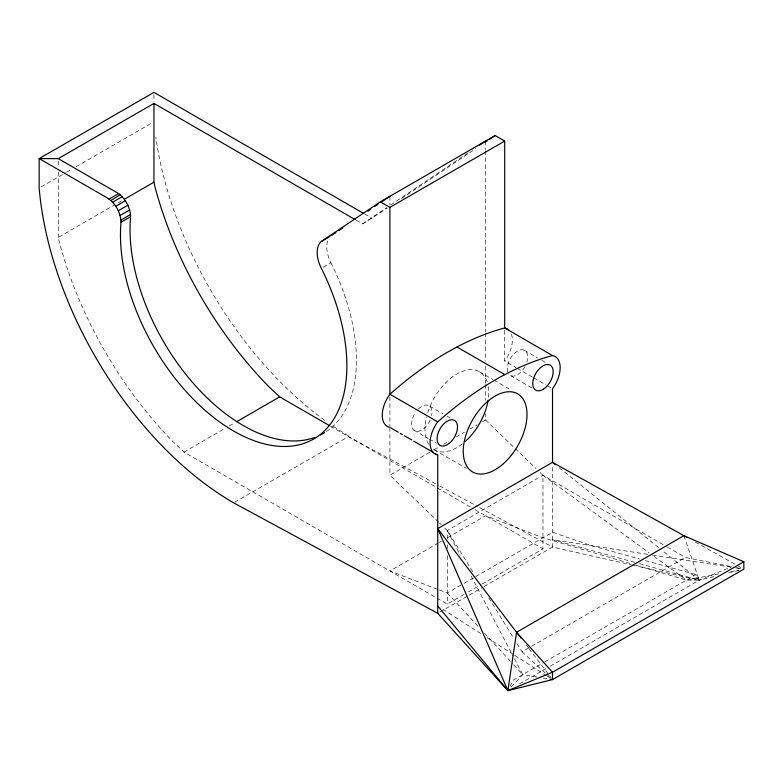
<?xml version="1.0" encoding="UTF-8"?>
<svg xmlns="http://www.w3.org/2000/svg" width="783" height="783" viewBox="0 0 783 783"><rect width="100%" height="100%" fill="white"/><g stroke="black" fill="none" stroke-linecap="round" stroke-linejoin="round"><path stroke-width="0.59" stroke-dasharray="3.92 2.94" d="M510.007 686.437L513.188 680.143L543.882 662.428M511.191 687.073L522.75 674.623L537.05 677.001M356.285 220.229L362.637 223.899L386.822 207.603M390.854 204.892L468.44 152.626M362.637 223.899L387.321 208.19M401.425 198.686L475.986 148.457M41.254 186.834L65.478 172.847M66.535 172.24L71.801 169.197M76.01 166.769L152.891 122.383M464.123 594.395L447.299 604.114L184.005 452.094L173.082 441.808A276.556 159.673 60 0 1 59.391 242.378L58.285 237.406L113.995 205.234M118.204 202.807L121.355 200.986M323.222 267.13L330.876 262.716A25.898 14.955 60 0 1 328.625 238.707M184.005 452.094L225.005 428.428M229.204 426.001L234.46 422.967M234.714 502.246L348.445 436.591L438.666 485.421M438.607 522.104L389.905 475.242L429.847 452.183M434.056 449.745L439.312 446.711M443.521 444.284L448.776 441.25M456.137 437.002L464.544 432.147M469.8 429.113L477.16 424.866M482.416 421.831L485.568 420.011L485.568 413.894M447.299 538.89L447.299 530.473L542.962 475.242L666.402 546.495M438.265 543.059L389.905 570.973L438.294 589.54M439.312 542.443L441.416 541.229M447.719 537.588L485.568 515.743L542.962 537.764L631.627 563.926M439.42 589.971L447.299 592.995L463.066 583.893M464.123 583.286L474.635 577.218M475.682 576.611L552.524 532.244L591.145 545.624L639.466 558.964M468.322 591.968L480.938 584.686M481.995 584.079L542.962 548.883L542.962 475.242L539.487 471.895M439.84 612.1L468.273 595.687M469.33 595.08L483.013 587.172M484.07 586.565L552.514 547.043L631.225 564.827M516.917 643.479L522.026 651.769L530.453 646.905M531.51 646.298L685.389 557.457L731.919 566.745M544.929 661.811L696.028 574.585L699.209 580.174L715.652 576.112M519.511 683.921L545.937 668.662M550.165 666.225L699.209 580.174L731.576 566.833M728.582 572.911L739.152 570.298M718.745 573.929L686.466 580.105L636.295 565.306M730.696 571.649L739.064 570.044M683.902 535.67L699.209 580.174L686.466 580.105L653.042 555.685M647.658 554.325L552.524 539.673L552.524 464.759M652.464 555.059L730.627 567.098M735.433 567.832L741.442 568.761M543.001 678L548.952 678.998M736.695 567.704L741.462 568.654M632.419 565.091L699.209 580.174L662.066 550.341M645.358 560.589L696.028 574.585M634.67 562.36L552.524 539.673L552.514 547.043L478.403 506.934M639.359 563.652L699.209 580.174M439.743 486.008L477.327 506.356M695.47 542.13L736.49 565.023M737.537 565.61L741.746 567.959M364.79 214.092L372.199 218.379M524.395 350.295L537.657 357.958M541.738 360.307L546.837 363.253M504.702 330.328L504.702 361.1L516.134 367.707M517.172 368.304L532.773 377.308M533.81 377.905L546.289 385.109M547.327 385.716L551.486 388.114M510.516 375.586L531.941 387.957M479.411 371.749L492.859 379.51M493.897 380.107L511.475 390.267M429.652 406.123L442.924 413.776M447.005 416.135L450.059 417.907M667.459 547.102L685.389 557.457M413.933 430.219L428.213 438.47M429.231 439.057L436.376 443.178M434.32 449.863L466.384 468.371M330.348 426.128L470.779 507.208M475.007 509.645L542.962 548.883M442.865 609.243L481.809 634.22M486.928 637.509L513.579 654.608M514.607 655.263L546.377 675.641M547.405 676.306L550.478 678.274M542.962 475.242L649.117 552.808M559.199 467.705L661.106 549.578M522.026 651.769L545.35 673.047M546.25 673.86L550.733 677.951M485.568 420.011L536.003 468.547M439.478 522.936L441.211 524.61M444.695 527.957L447.299 530.473L474.126 574.017M447.299 592.995L478.805 627.085M484.608 633.359L512.806 663.857M513.628 664.757L522.75 674.623L513.677 657.28M526.098 644.84L528.3 647.737M529.034 648.696L548.854 674.76M549.588 675.729L551.056 677.657M488.817 597.86L513.726 638.292M447.299 530.473L460.345 555.401M471.131 575.994L513.11 656.193M485.568 141.077L485.568 149.641M485.568 150.865L485.568 331.923M485.568 333.147L485.568 361.286M485.568 366.18L485.568 383.308M485.568 384.531L485.568 400.436M447.299 544.899L447.299 548.511M447.299 555.724L447.299 604.114M389.905 196.308L389.905 204.872M389.905 396.942L389.905 426.304M389.905 427.528L389.905 475.242M153.948 94.714L153.948 101.77M58.285 161.063L58.285 167.122M58.285 171.966L58.285 237.406M330.876 262.716A160.084 92.423 60 0 1 325.689 431.981M511.436 334.233A24.439 14.104 -60 0 1 504.702 361.1M427.743 412.641A45.091 26.035 -60 0 1 458.779 372.943A45.091 26.035 -60 0 1 487.339 382.368M488.328 386.636A45.091 26.035 -60 0 1 488.416 397.93M462.41 443.863A45.091 26.035 -60 0 1 432.441 448.581M428.683 444.294A45.091 26.035 -60 0 1 426.539 416.947M507.707 372.042A14.427 8.329 -60 0 1 517.964 350.882A14.427 8.329 -60 0 1 526.851 362.089M524.933 366.63A14.427 8.329 -60 0 1 508.813 374.196M418.367 409.049A14.427 8.329 -60 0 1 428.741 405.525A14.427 8.329 -60 0 1 431.629 415.626M430.112 420.197A14.427 8.329 -60 0 1 414.843 430.807A14.427 8.329 -60 0 1 415.293 412.847M348.445 435.779A276.556 158.929 59.8 0 1 331.591 425.13M324.691 420.275A276.556 158.929 59.8 0 1 155.837 137.054"/><path stroke-width="1.17" d="M743.85 561.763L552.524 672.225L507.883 690.635L516.555 632.282L683.902 535.67L743.85 561.763L743.85 569.133L552.524 679.585L507.883 690.635L437.736 613.314L233.657 502.852A276.556 159.673 60 0 1 39.15 188.047L39.15 158.587L153.948 92.365L363.723 213.485M479.519 145.158L485.568 141.077M485.059 142.349L487.075 140.989M489.091 139.628L495.13 135.557L504.702 141.077L504.702 327.96A312.29 180.296 -60 0 0 389.905 394.24A24.439 14.104 -60 0 0 389.905 427.371M314.854 437.394A160.084 92.423 60 0 1 189.662 379.05A160.084 92.423 60 0 1 130.595 216.715C130.418 207.72 125.623 199.117 118.634 193.577L58.285 158.636L39.15 158.587L107.242 197.903C115.424 203.061 120.739 212.604 121.032 222.245A160.084 92.423 60 0 0 266.298 444.353A160.084 92.423 60 0 0 321.314 268.236A25.898 14.955 60 0 1 321.314 241.477L380.342 201.838L495.13 135.557M331.875 235.282L335.878 232.6M338.882 230.584L342.885 227.892M367.893 211.097L370.897 209.081M374.9 206.389L377.895 204.373M381.898 201.691L389.905 196.308M110.873 200.565L119.975 194.771M109.072 199.097L118.634 193.577M58.285 158.636L153.948 103.415L355.218 219.622M112.605 202.259L122.177 196.739M124.507 199.166L153.948 182.175L153.948 103.415M115.767 206.232L125.329 200.712M118.321 210.744L127.883 205.215M120.093 215.472L129.655 209.942M120.954 220.082L130.526 214.562M121.032 222.245L130.595 216.715M321.314 241.477L329.917 236.505M380.342 201.838L389.905 207.358L504.702 141.077M236.564 421.753L279.668 396.864L329.291 425.521M509.997 689.412L507.883 690.635L437.736 528.633L552.524 462.352L687.053 537.432M550.146 679.194L552.524 679.585L552.524 672.225L516.555 632.282M555.382 464.652L552.524 462.352L552.524 388.711A24.439 14.104 -60 0 0 552.524 355.58L504.702 327.96A24.439 14.104 -60 0 1 508.793 330.044M456.978 346.996L504.81 374.607M552.524 355.58A312.29 180.296 -60 0 0 437.736 421.851L389.905 394.24L389.905 207.358M390.942 427.978L398.224 432.177M400.299 433.381L402.384 434.575M404.459 435.779L411.741 439.977M413.825 441.181L433.576 452.584M435.661 453.788L437.736 454.992L437.736 613.314M279.668 396.864L268.745 386.587A276.556 159.673 60 0 1 155.054 187.147L153.948 182.175M437.736 605.954L507.883 690.635M437.736 528.633L520.959 638.076M324.661 432.637A160.084 92.423 60 0 1 320.413 434.996M437.736 454.992A24.439 14.104 -60 0 1 437.736 421.851M488.093 400.23A45.091 26.035 -60 0 1 465.122 441.602M503.381 463.702A45.091 26.035 -60 0 0 517.68 393.849A45.091 26.035 -60 0 0 464.329 441.152A45.091 26.035 -60 0 0 503.381 463.702M543.343 389.22A14.427 8.329 -60 0 0 551.604 366.415A14.427 8.329 -60 0 0 533.937 377.377A14.427 8.329 -60 0 0 543.343 389.22M449.002 443.53A14.427 8.329 -60 0 0 455.168 420.853A14.427 8.329 -60 0 0 437.736 434.311A14.427 8.329 -60 0 0 449.002 443.53"/></g></svg>
